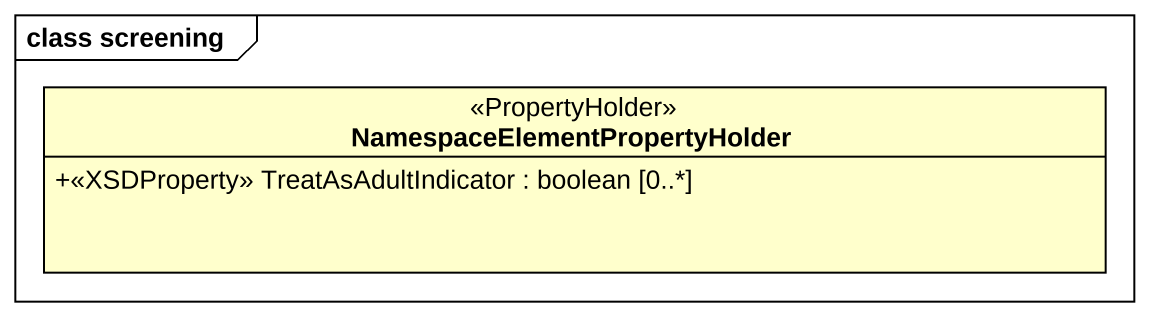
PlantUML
@startuml
mainframe class screening
hide circle
hide empty members
skinparam classAttributeIconSize 0
class "NamespaceElementPropertyHolder" as NamespaceElementPropertyHold <<PropertyHolder>> {
  +<<XSDProperty>> TreatAsAdultIndicator : boolean [0..*]
}
@enduml
